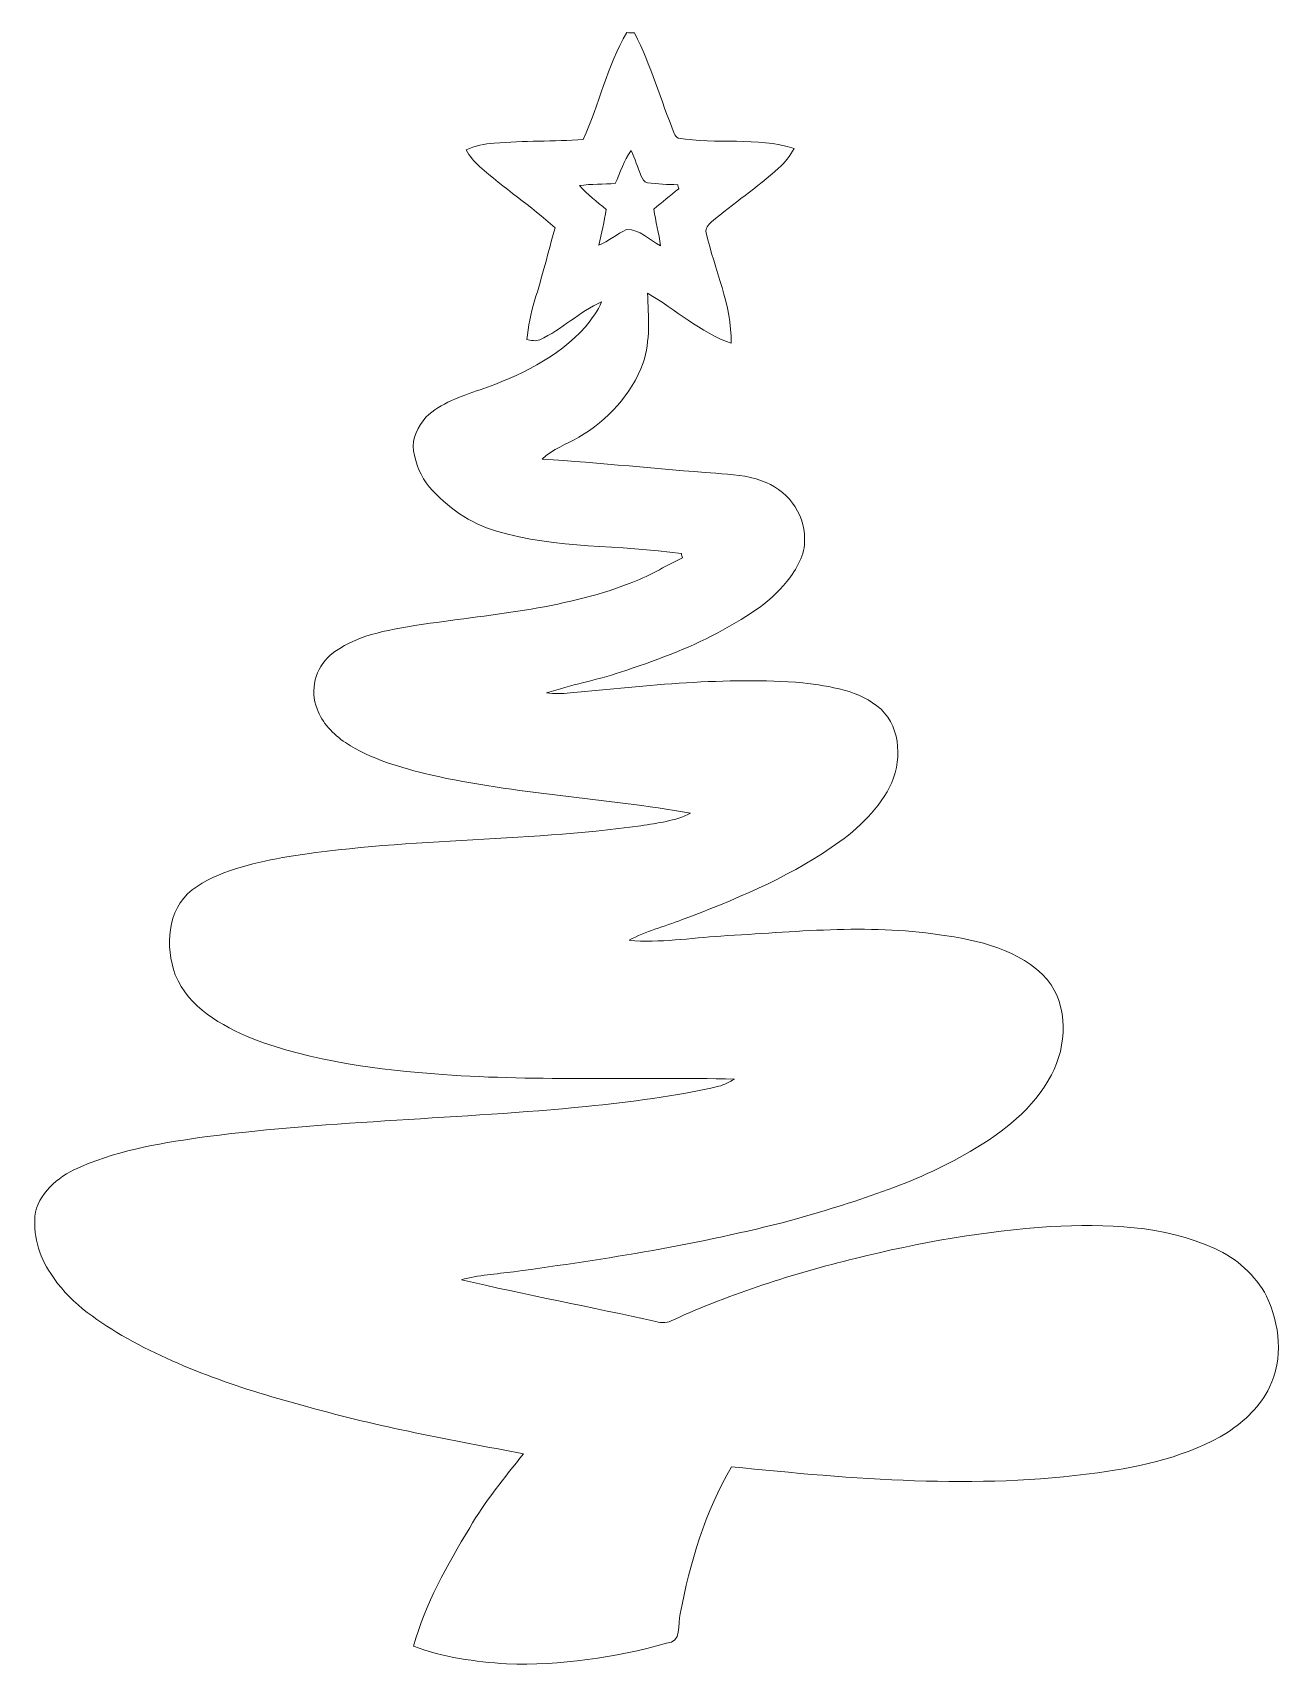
# Model space of a CAD drawing. Header units: centimetres. Extents: x -12.4 to 12.5, y -16.2 to 16.2.
import ezdxf

# ---------------------------------------------------------------- set-up
doc = ezdxf.new("R2010")
doc.units = ezdxf.units.CM
doc.header["$MEASUREMENT"] = 0
doc.layers.add('Layer 1', color=7, linetype='Continuous')

msp = doc.modelspace()

# ---------------------------------------------------------------- linework, layer by layer
at = {"layer": 'Layer 1', "color": 49, "lineweight": 9}
for points, knots in [([(-0.59315, 16.21128), (-0.54129, 16.20881), (-0.48979, 16.20705), (-0.43758, 16.20493), (-0.43758, 16.20493), (-0.10985, 15.56676), (0.08206, 14.87002), (0.35264, 14.2075), (0.35264, 14.2075), (0.37099, 14.17258), (0.38863, 14.12954), (0.43061, 14.11719), (0.43061, 14.11719), (1.1912, 13.98067), (1.99024, 14.14788), (2.73636, 13.91011), (2.73636, 13.91011), (2.65488, 13.763), (2.54974, 13.62895), (2.42521, 13.51606), (2.42521, 13.51606), (2.00153, 13.13506), (1.52634, 12.81791), (1.09277, 12.44891), (1.09277, 12.44891), (1.03104, 12.39564), (0.96154, 12.32296), (0.98906, 12.23371), (0.98906, 12.23371), (1.14851, 11.50205), (1.49917, 10.79967), (1.484, 10.03873), (1.484, 10.03873), (0.86841, 10.25145), (0.38051, 10.71218), (-0.18005, 11.03074), (-0.18005, 11.03074), (-0.16171, 10.56966), (-0.11549, 10.09235), (-0.2686, 9.6475), (-0.2686, 9.6475), (-0.49332, 9.02061), (-0.97803, 8.50978), (-1.54318, 8.17183), (-1.54318, 8.17183), (-1.78625, 8.02437), (-2.0727, 7.94146), (-2.27449, 7.73262), (-2.27449, 7.73262), (-1.1202, 7.66912), (0.02879, 7.53295), (1.18202, 7.45463), (1.18202, 7.45463), (1.48718, 7.42817), (1.80009, 7.41724), (2.08902, 7.30399), (2.08902, 7.30399), (2.57091, 7.14348), (2.95579, 6.67182), (2.94133, 6.15147), (2.94133, 6.15147), (2.96073, 5.82974), (2.78117, 5.54787), (2.59314, 5.30516), (2.59314, 5.30516), (2.23013, 4.85254), (1.71966, 4.55444), (1.21589, 4.28386), (1.21589, 4.28386), (0.60241, 3.95578), (-0.05481, 3.71836), (-0.71451, 3.50246), (-0.71451, 3.50246), (-1.19887, 3.34089), (-1.70264, 3.24776), (-2.187, 3.08795), (-2.187, 3.08795), (-2.03072, 3.07595), (-1.87303, 3.06643), (-1.7164, 3.08759), (-1.7164, 3.08759), (-0.18005, 3.23365), (1.36441, 3.41321), (2.90887, 3.29256), (2.90887, 3.29256), (3.44968, 3.21636), (4.04023, 3.14933), (4.46287, 2.76551), (4.46287, 2.76551), (4.87455, 2.37533), (4.87667, 1.69729), (4.63466, 1.21576), (4.63466, 1.21576), (4.36973, 0.71621), (3.93828, 0.32675), (3.47402, 0.01489), (3.47402, 0.01489), (2.55962, -0.60812), (1.52986, -1.03286), (0.49869, -1.41986), (0.49869, -1.41986), (0.15156, -1.55709), (-0.2178, -1.64634), (-0.54659, -1.82661), (-0.54659, -1.82661), (0.06372, -1.88588), (0.67297, -1.78145), (1.28151, -1.74194), (1.28151, -1.74194), (2.72684, -1.66327), (4.18522, -1.49888), (5.62668, -1.71548), (5.62668, -1.71548), (6.39644, -1.82379), (7.22547, -2.00476), (7.76981, -2.6059), (7.76981, -2.6059), (8.19667, -3.14212), (8.15926, -3.92035), (7.8513, -4.50419), (7.8513, -4.50419), (7.49535, -5.1734), (6.87798, -5.65107), (6.23558, -6.02643), (6.23558, -6.02643), (5.12749, -6.67201), (3.89101, -7.04631), (2.66475, -7.39556), (2.66475, -7.39556), (0.85712, -7.86899), (-0.99038, -8.16497), (-2.83999, -8.41438), (-2.83999, -8.41438), (-3.18783, -8.45848), (-3.54026, -8.48387), (-3.88034, -8.57278), (-3.88034, -8.57278), (-2.59728, -8.87617), (-1.29977, -9.11711), (-0.01283, -9.40391), (-0.01283, -9.40391), (0.10288, -9.43356), (0.22811, -9.43567), (0.33395, -9.37147), (0.33395, -9.37147), (1.49247, -8.84336), (2.70991, -8.45142), (3.94604, -8.15121), (3.94604, -8.15121), (5.22134, -7.83371), (6.52168, -7.60335), (7.83437, -7.51762), (7.83437, -7.51762), (8.9308, -7.464), (10.08226, -7.48516), (11.09791, -7.95471), (11.09791, -7.95471), (11.53324, -8.14521), (11.90718, -8.47894), (12.12838, -8.90122), (12.12838, -8.90122), (12.39543, -9.45895), (12.46281, -10.14298), (12.18764, -10.71132), (12.18764, -10.71132), (12.0102, -11.08808), (11.69446, -11.3763), (11.35544, -11.60773), (11.35544, -11.60773), (10.57263, -12.07692), (9.66705, -12.28859), (8.77134, -12.411), (8.77134, -12.411), (6.35411, -12.74261), (3.90723, -12.5373), (1.49247, -12.28929), (1.49247, -12.28929), (0.96754, -13.18641), (0.6585, -14.19782), (0.47118, -15.21558), (0.47118, -15.21558), (0.41403, -15.40644), (0.51104, -15.79132), (0.19778, -15.79767), (0.19778, -15.79767), (-0.83269, -16.09047), (-1.90866, -16.23688), (-2.98005, -16.2076), (-2.98005, -16.2076), (-3.60729, -16.16561), (-4.24123, -16.08129), (-4.83143, -15.85446), (-4.83143, -15.85446), (-4.60177, -15.01062), (-4.15974, -14.24791), (-3.71559, -13.50214), (-3.71559, -13.50214), (-3.40903, -12.9758), (-3.02132, -12.5066), (-2.64491, -12.03071), (-2.64491, -12.03071), (-4.08354, -11.76295), (-5.52463, -11.49378), (-6.93539, -11.10114), (-6.93539, -11.10114), (-8.20892, -10.75541), (-9.48068, -10.34266), (-10.62898, -9.68085), (-10.62898, -9.68085), (-11.16731, -9.36194), (-11.70565, -8.99011), (-12.04326, -8.45036), (-12.04326, -8.45036), (-12.28844, -8.09934), (-12.40486, -7.65591), (-12.35124, -7.23081), (-12.35124, -7.23081), (-12.23905, -6.78666), (-11.83618, -6.48927), (-11.4326, -6.31959), (-11.4326, -6.31959), (-10.63815, -5.97845), (-9.77596, -5.84757), (-8.92647, -5.72551), (-8.92647, -5.72551), (-6.42739, -5.41048), (-3.90397, -5.37626), (-1.39854, -5.13002), (-1.39854, -5.13002), (-0.51378, -5.03829), (0.37099, -4.92894), (1.23917, -4.72926), (1.23917, -4.72926), (1.3503, -4.69998), (1.45084, -4.64283), (1.55068, -4.58744), (1.55068, -4.58744), (-0.38254, -4.53806), (-2.31894, -4.63155), (-4.24969, -4.49608), (-4.24969, -4.49608), (-5.53204, -4.39695), (-6.83168, -4.24383), (-8.03958, -3.77818), (-8.03958, -3.77818), (-8.65412, -3.52629), (-9.30394, -3.16046), (-9.56853, -2.51594), (-9.56853, -2.51594), (-9.77102, -1.95396), (-9.73715, -1.22407), (-9.23374, -0.82543), (-9.23374, -0.82543), (-8.71092, -0.44302), (-8.06181, -0.30437), (-7.4381, -0.18408), (-7.4381, -0.18408), (-5.08119, 0.20998), (-2.6756, 0.12213), (-0.31128, 0.44951), (-0.31128, 0.44951), (0.0228, 0.50631), (0.37275, 0.54194), (0.67826, 0.69787), (0.67826, 0.69787), (-1.03801, 1.00409), (-2.79202, 1.07322), (-4.49523, 1.46057), (-4.49523, 1.46057), (-5.08084, 1.60168), (-5.67562, 1.7682), (-6.18468, 2.10087), (-6.18468, 2.10087), (-6.42563, 2.26844), (-6.65564, 2.48892), (-6.74701, 2.77503), (-6.74701, 2.77503), (-6.89906, 3.13734), (-6.78546, 3.58431), (-6.48842, 3.83795), (-6.48842, 3.83795), (-6.00512, 4.23624), (-5.36271, 4.33466), (-4.76475, 4.43521), (-4.76475, 4.43521), (-3.34729, 4.64581), (-1.89173, 4.74353), (-0.542, 5.26212), (-0.542, 5.26212), (-0.17264, 5.393), (0.15791, 5.60749), (0.51281, 5.77082), (0.51281, 5.77082), (0.50787, 5.79269), (0.49834, 5.83679), (0.4934, 5.85902), (0.4934, 5.85902), (-0.72791, 6.03823), (-1.99192, 5.94509), (-3.18431, 6.30669), (-3.18431, 6.30669), (-3.70889, 6.45274), (-4.16326, 6.7833), (-4.5231, 7.1844), (-4.5231, 7.1844), (-4.69102, 7.38866), (-4.78486, 7.64513), (-4.83354, 7.90231), (-4.83354, 7.90231), (-4.86882, 8.14853), (-4.73582, 8.3842), (-4.58624, 8.568), (-4.58624, 8.568), (-4.28744, 8.85057), (-3.88916, 8.98533), (-3.5071, 9.11374), (-3.5071, 9.11374), (-2.73346, 9.38079), (-1.96934, 9.75157), (-1.41124, 10.36681), (-1.41124, 10.36681), (-1.29024, 10.52098), (-1.16818, 10.67867), (-1.09233, 10.86105), (-1.09233, 10.86105), (-1.53578, 10.67196), (-1.87938, 10.30578), (-2.31929, 10.10822), (-2.31929, 10.10822), (-2.4029, 10.06871), (-2.49568, 10.09905), (-2.58176, 10.11033), (-2.58176, 10.11033), (-2.54296, 10.36962), (-2.5045, 10.63104), (-2.42513, 10.88187), (-2.42513, 10.88187), (-2.27414, 11.36164), (-2.1549, 11.8506), (-2.0152, 12.33355), (-2.0152, 12.33355), (-2.49745, 12.76288), (-3.03614, 13.12271), (-3.51733, 13.5531), (-3.51733, 13.5531), (-3.62563, 13.64659), (-3.71524, 13.75877), (-3.78826, 13.88118), (-3.78826, 13.88118), (-3.61258, 13.96197), (-3.42031, 14.00324), (-3.22734, 14.01489), (-3.22734, 14.01489), (-2.63856, 14.0678), (-2.04624, 14.04205), (-1.45711, 14.09003), (-1.45711, 14.09003), (-1.14031, 14.78535), (-0.9798, 15.54771), (-0.59315, 16.21128), (-0.59315, 16.21128), (-0.59315, 16.21128), (-0.59315, 16.21128), (-0.59315, 16.21128)], [0, 0, 0, 0, 0.01086957, 0.01086957, 0.01086957, 0.01086957, 0.02173913, 0.02173913, 0.02173913, 0.02173913, 0.0326087, 0.0326087, 0.0326087, 0.0326087, 0.04347826, 0.04347826, 0.04347826, 0.04347826, 0.05434783, 0.05434783, 0.05434783, 0.05434783, 0.06521739, 0.06521739, 0.06521739, 0.06521739, 0.07608696, 0.07608696, 0.07608696, 0.07608696, 0.08695652, 0.08695652, 0.08695652, 0.08695652, 0.09782609, 0.09782609, 0.09782609, 0.09782609, 0.10869565, 0.10869565, 0.10869565, 0.10869565, 0.11956522, 0.11956522, 0.11956522, 0.11956522, 0.13043478, 0.13043478, 0.13043478, 0.13043478, 0.14130435, 0.14130435, 0.14130435, 0.14130435, 0.15217391, 0.15217391, 0.15217391, 0.15217391, 0.16304348, 0.16304348, 0.16304348, 0.16304348, 0.17391304, 0.17391304, 0.17391304, 0.17391304, 0.18478261, 0.18478261, 0.18478261, 0.18478261, 0.19565217, 0.19565217, 0.19565217, 0.19565217, 0.20652174, 0.20652174, 0.20652174, 0.20652174, 0.2173913, 0.2173913, 0.2173913, 0.2173913, 0.22826087, 0.22826087, 0.22826087, 0.22826087, 0.23913043, 0.23913043, 0.23913043, 0.23913043, 0.25, 0.25, 0.25, 0.25, 0.26086957, 0.26086957, 0.26086957, 0.26086957, 0.27173913, 0.27173913, 0.27173913, 0.27173913, 0.2826087, 0.2826087, 0.2826087, 0.2826087, 0.29347826, 0.29347826, 0.29347826, 0.29347826, 0.30434783, 0.30434783, 0.30434783, 0.30434783, 0.31521739, 0.31521739, 0.31521739, 0.31521739, 0.32608696, 0.32608696, 0.32608696, 0.32608696, 0.33695652, 0.33695652, 0.33695652, 0.33695652, 0.34782609, 0.34782609, 0.34782609, 0.34782609, 0.35869565, 0.35869565, 0.35869565, 0.35869565, 0.36956522, 0.36956522, 0.36956522, 0.36956522, 0.38043478, 0.38043478, 0.38043478, 0.38043478, 0.39130435, 0.39130435, 0.39130435, 0.39130435, 0.40217391, 0.40217391, 0.40217391, 0.40217391, 0.41304348, 0.41304348, 0.41304348, 0.41304348, 0.42391304, 0.42391304, 0.42391304, 0.42391304, 0.43478261, 0.43478261, 0.43478261, 0.43478261, 0.44565217, 0.44565217, 0.44565217, 0.44565217, 0.45652174, 0.45652174, 0.45652174, 0.45652174, 0.4673913, 0.4673913, 0.4673913, 0.4673913, 0.47826087, 0.47826087, 0.47826087, 0.47826087, 0.48913043, 0.48913043, 0.48913043, 0.48913043, 0.5, 0.5, 0.5, 0.5, 0.51086957, 0.51086957, 0.51086957, 0.51086957, 0.52173913, 0.52173913, 0.52173913, 0.52173913, 0.5326087, 0.5326087, 0.5326087, 0.5326087, 0.54347826, 0.54347826, 0.54347826, 0.54347826, 0.55434783, 0.55434783, 0.55434783, 0.55434783, 0.56521739, 0.56521739, 0.56521739, 0.56521739, 0.57608696, 0.57608696, 0.57608696, 0.57608696, 0.58695652, 0.58695652, 0.58695652, 0.58695652, 0.59782609, 0.59782609, 0.59782609, 0.59782609, 0.60869565, 0.60869565, 0.60869565, 0.60869565, 0.61956522, 0.61956522, 0.61956522, 0.61956522, 0.63043478, 0.63043478, 0.63043478, 0.63043478, 0.64130435, 0.64130435, 0.64130435, 0.64130435, 0.65217391, 0.65217391, 0.65217391, 0.65217391, 0.66304348, 0.66304348, 0.66304348, 0.66304348, 0.67391304, 0.67391304, 0.67391304, 0.67391304, 0.68478261, 0.68478261, 0.68478261, 0.68478261, 0.69565217, 0.69565217, 0.69565217, 0.69565217, 0.70652174, 0.70652174, 0.70652174, 0.70652174, 0.7173913, 0.7173913, 0.7173913, 0.7173913, 0.72826087, 0.72826087, 0.72826087, 0.72826087, 0.73913043, 0.73913043, 0.73913043, 0.73913043, 0.75, 0.75, 0.75, 0.75, 0.76086957, 0.76086957, 0.76086957, 0.76086957, 0.77173913, 0.77173913, 0.77173913, 0.77173913, 0.7826087, 0.7826087, 0.7826087, 0.7826087, 0.79347826, 0.79347826, 0.79347826, 0.79347826, 0.80434783, 0.80434783, 0.80434783, 0.80434783, 0.81521739, 0.81521739, 0.81521739, 0.81521739, 0.82608696, 0.82608696, 0.82608696, 0.82608696, 0.83695652, 0.83695652, 0.83695652, 0.83695652, 0.84782609, 0.84782609, 0.84782609, 0.84782609, 0.85869565, 0.85869565, 0.85869565, 0.85869565, 0.86956522, 0.86956522, 0.86956522, 0.86956522, 0.88043478, 0.88043478, 0.88043478, 0.88043478, 0.89130435, 0.89130435, 0.89130435, 0.89130435, 0.90217391, 0.90217391, 0.90217391, 0.90217391, 0.91304348, 0.91304348, 0.91304348, 0.91304348, 0.92391304, 0.92391304, 0.92391304, 0.92391304, 0.93478261, 0.93478261, 0.93478261, 0.93478261, 0.94565217, 0.94565217, 0.94565217, 0.94565217, 0.95652174, 0.95652174, 0.95652174, 0.95652174, 0.9673913, 0.9673913, 0.9673913, 0.9673913, 0.97826087, 0.97826087, 0.97826087, 0.97826087, 1, 1, 1, 1]), ([(-0.50284, 13.86778), (-0.65101, 13.67093), (-0.71909, 13.43139), (-0.81999, 13.2102), (-0.81999, 13.2102), (-1.05741, 13.20032), (-1.29553, 13.20703), (-1.53084, 13.17139), (-1.53084, 13.17139), (-1.37385, 12.99289), (-1.1837, 12.84825), (-1.00061, 12.69832), (-1.00061, 12.69832), (-1.03554, 12.45808), (-1.10151, 12.22383), (-1.14737, 11.98536), (-1.14737, 11.98536), (-0.95228, 12.06826), (-0.78965, 12.21008), (-0.59703, 12.29651), (-0.59703, 12.29651), (-0.33104, 12.31414), (-0.14089, 12.08166), (0.08065, 11.97513), (0.08065, 11.97513), (0.04291, 12.2196), (-0.01601, 12.45984), (-0.05552, 12.70396), (-0.05552, 12.70396), (0.10993, 12.83837), (0.27468, 12.97384), (0.44013, 13.10825), (0.44013, 13.10825), (0.4359, 13.12871), (0.42708, 13.16963), (0.42249, 13.19009), (0.42249, 13.19009), (0.22106, 13.18974), (0.01927, 13.20385), (-0.18005, 13.22819), (-0.18005, 13.22819), (-0.25343, 13.23736), (-0.28059, 13.31462), (-0.30917, 13.37177), (-0.30917, 13.37177), (-0.37902, 13.53511), (-0.42841, 13.70656), (-0.50284, 13.86778)], [0, 0, 0, 0, 0.07692308, 0.07692308, 0.07692308, 0.07692308, 0.15384615, 0.15384615, 0.15384615, 0.15384615, 0.23076923, 0.23076923, 0.23076923, 0.23076923, 0.30769231, 0.30769231, 0.30769231, 0.30769231, 0.38461538, 0.38461538, 0.38461538, 0.38461538, 0.46153846, 0.46153846, 0.46153846, 0.46153846, 0.53846154, 0.53846154, 0.53846154, 0.53846154, 0.61538462, 0.61538462, 0.61538462, 0.61538462, 0.69230769, 0.69230769, 0.69230769, 0.69230769, 0.76923077, 0.76923077, 0.76923077, 0.76923077, 0.84615385, 0.84615385, 0.84615385, 0.84615385, 1, 1, 1, 1])]:
    msp.add_open_spline(points, degree=3, knots=knots, dxfattribs=at)

doc.saveas('drawing.dxf')
